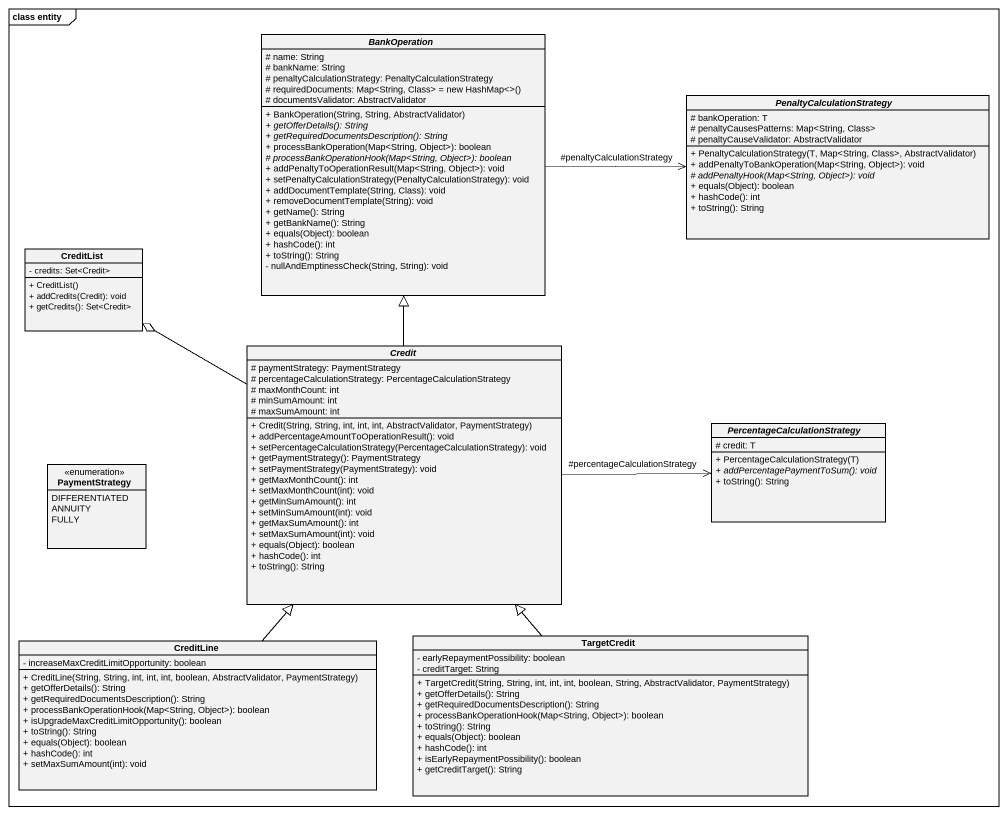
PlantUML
@startuml
mainframe class entity
hide circle
hide empty members
skinparam classAttributeIconSize 0
abstract class BankOperation {
  # name: String
  # bankName: String
  # penaltyCalculationStrategy: PenaltyCalculationStrategy
  {field} # requiredDocuments: Map<String, Class> = new HashMap<>()
  # documentsValidator: AbstractValidator
  + BankOperation(String, String, AbstractValidator)
  {abstract} + getOfferDetails(): String
  {abstract} + getRequiredDocumentsDescription(): String
  + processBankOperation(Map<String, Object>): boolean
  {abstract} # processBankOperationHook(Map<String, Object>): boolean
  + addPenaltyToOperationResult(Map<String, Object>): void
  + setPenaltyCalculationStrategy(PenaltyCalculationStrategy): void
  + addDocumentTemplate(String, Class): void
  + removeDocumentTemplate(String): void
  + getName(): String
  + getBankName(): String
  + equals(Object): boolean
  + hashCode(): int
  + toString(): String
  - nullAndEmptinessCheck(String, String): void
}
abstract class PenaltyCalculationStrategy {
  # bankOperation: T
  # penaltyCausesPatterns: Map<String, Class>
  # penaltyCauseValidator: AbstractValidator
  + PenaltyCalculationStrategy(T, Map<String, Class>, AbstractValidator)
  + addPenaltyToBankOperation(Map<String, Object>): void
  {abstract} # addPenaltyHook(Map<String, Object>): void
  + equals(Object): boolean
  + hashCode(): int
  + toString(): String
}
class CreditList {
  - credits: Set<Credit>
  + CreditList()
  + addCredits(Credit): void
  + getCredits(): Set<Credit>
}
abstract class Credit {
  # paymentStrategy: PaymentStrategy
  # percentageCalculationStrategy: PercentageCalculationStrategy
  # maxMonthCount: int
  # minSumAmount: int
  # maxSumAmount: int
  + Credit(String, String, int, int, int, AbstractValidator, PaymentStrategy)
  + addPercentageAmountToOperationResult(): void
  + setPercentageCalculationStrategy(PercentageCalculationStrategy): void
  + getPaymentStrategy(): PaymentStrategy
  + setPaymentStrategy(PaymentStrategy): void
  + getMaxMonthCount(): int
  + setMaxMonthCount(int): void
  + getMinSumAmount(): int
  + setMinSumAmount(int): void
  + getMaxSumAmount(): int
  + setMaxSumAmount(int): void
  + equals(Object): boolean
  + hashCode(): int
  + toString(): String
}
abstract class "PercentageCalculationStrategy" as PercentageCalculationStrateg {
  # credit: T
  + PercentageCalculationStrategy(T)
  {abstract} + addPercentagePaymentToSum(): void
  + toString(): String
}
enum PaymentStrategy {
  DIFFERENTIATED
  ANNUITY
  FULLY
}
class CreditLine {
  - increaseMaxCreditLimitOpportunity: boolean
  + CreditLine(String, String, int, int, int, boolean, AbstractValidator, PaymentStrategy)
  + getOfferDetails(): String
  + getRequiredDocumentsDescription(): String
  + processBankOperationHook(Map<String, Object>): boolean
  + isUpgradeMaxCreditLimitOpportunity(): boolean
  + toString(): String
  + equals(Object): boolean
  + hashCode(): int
  + setMaxSumAmount(int): void
}
class TargetCredit {
  - earlyRepaymentPossibility: boolean
  - creditTarget: String
  + TargetCredit(String, String, int, int, int, boolean, String, AbstractValidator, PaymentStrategy)
  + getOfferDetails(): String
  + getRequiredDocumentsDescription(): String
  + processBankOperationHook(Map<String, Object>): boolean
  + toString(): String
  + equals(Object): boolean
  + hashCode(): int
  + isEarlyRepaymentPossibility(): boolean
  + getCreditTarget(): String
}
BankOperation -right-> "#penaltyCalculationStrategy" PenaltyCalculationStrategy
Credit -up-|> BankOperation
Credit -left-o CreditList
Credit -right-> "#percentageCalculationStrategy" PercentageCalculationStrateg
CreditLine -up-|> Credit
TargetCredit -up-|> Credit
@enduml
